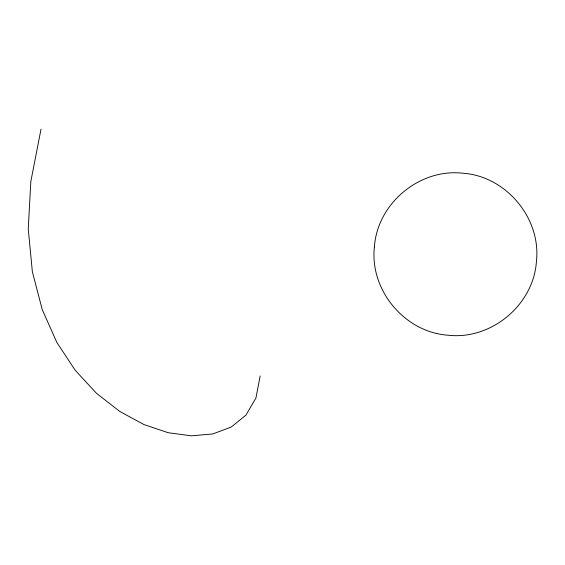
<?xml version="1.0" encoding="UTF-8"?>
<svg xmlns="http://www.w3.org/2000/svg" width="565" height="565" viewBox="0 0 565 565"><rect width="100%" height="100%" fill="white"/><g stroke="black" fill="none" stroke-linecap="round" stroke-linejoin="round"><path stroke-width="0.85" d="M260.168 375.972L255.917 398.078L245.959 415.098L231.247 427.048L212.737 433.962L191.38 435.834L168.13 432.698L143.934 424.555L119.752 411.44L96.537 393.353L75.237 370.322L56.804 342.362L42.191 309.486L32.36 271.709L28.25 229.051L30.821 181.535L41.026 129.166M374.404 246.884C369.489 290.092 404.702 332.305 448.087 335.222C491.296 340.137 533.508 304.923 536.425 261.538C541.341 218.33 506.127 176.118 462.742 173.201C419.534 168.285 377.321 203.499 374.404 246.884"/></g></svg>
